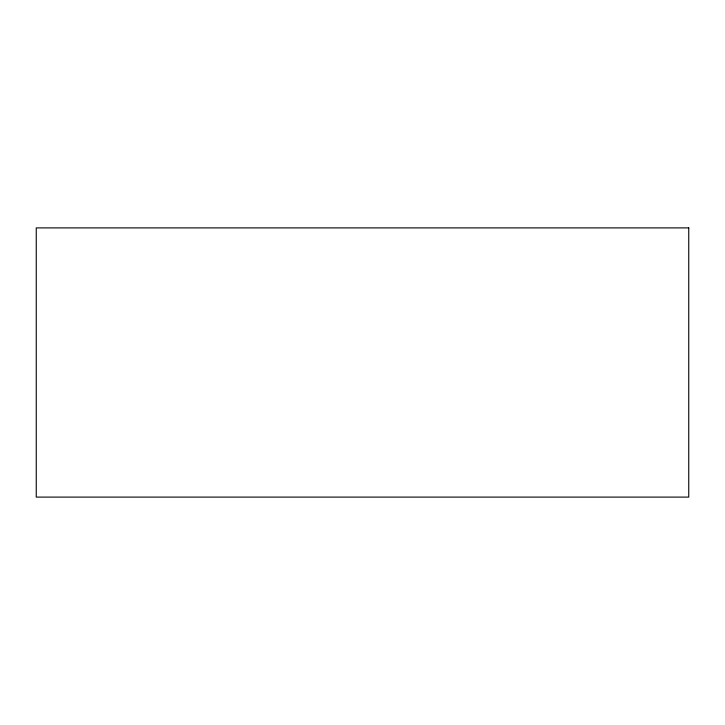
<?xml version="1.0" encoding="UTF-8"?>
<svg xmlns="http://www.w3.org/2000/svg" width="725" height="725" viewBox="0 0 725 725"><rect width="100%" height="100%" fill="white"/><g stroke="black" fill="none" stroke-linecap="round" stroke-linejoin="round"><path stroke-width="1.09" d="M688.75 227.895L36.25 227.895L36.25 497.105L688.75 497.105L688.75 227.895"/></g></svg>
